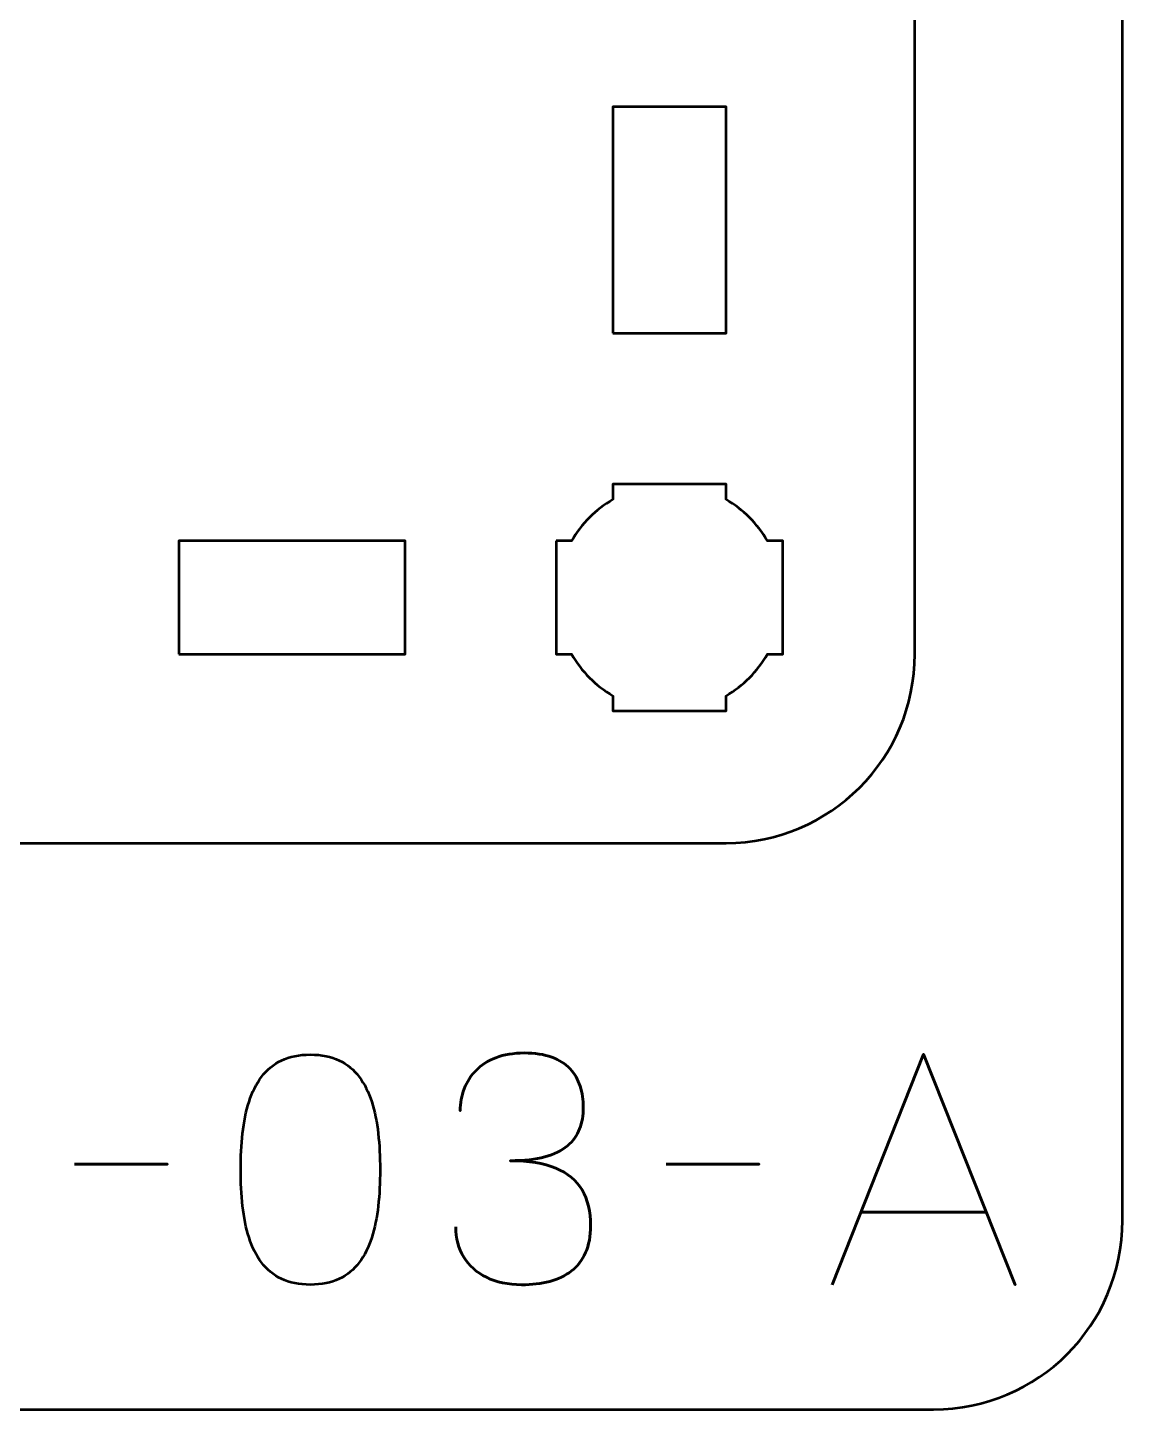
# Model space of a CAD drawing. Header units: centimetres. Extents: x -21 to 0, y -29.7 to 0.
# Drawn here: x -2.901 to 0, y -29.7 to -26.04 of the extents above; entities that cross this region are included whole.
import ezdxf

# ---------------------------------------------------------------- set-up
doc = ezdxf.new("R2010")
doc.units = ezdxf.units.CM
doc.header["$MEASUREMENT"] = 0
doc.layers.add('Layer 1', color=7, linetype='Continuous')

msp = doc.modelspace()

# ---------------------------------------------------------------- linework, layer by layer
at = {"layer": 'Layer 1', "lineweight": 53}
for points in [[(-1.35, -26.85), (-1.05, -26.85), (-1.05, -26.25), (-1.35, -26.25), (-1.35, -26.85)], [(-2.5, -27.7), (-1.9, -27.7), (-1.9, -27.4), (-2.5, -27.4), (-2.5, -27.7)]]:
    msp.add_lwpolyline(points, close=True, dxfattribs=at)
at = {"layer": 'Layer 1', "color": 1, "lineweight": 53}
msp.add_open_spline([(-21.00003, -29.19995), (-21.00003, -29.19995), (-21.00003, -5.29992), (-21.00003, -5.29992), (-21.00003, -5.29992), (-21.00003, -5.21709), (-20.93286, -5.14992), (-20.85003, -5.14992), (-20.85003, -5.14992), (-20.7672, -5.14992), (-20.70003, -5.08275), (-20.70003, -4.99992), (-20.70003, -4.99992), (-20.70003, -4.91709), (-20.7672, -4.84992), (-20.85003, -4.84992), (-20.85003, -4.84992), (-20.93286, -4.84992), (-21.00003, -4.78275), (-21.00003, -4.69992), (-21.00003, -4.69992), (-21.00003, -4.61709), (-20.93286, -4.54992), (-20.85003, -4.54992), (-20.85003, -4.54992), (-20.7672, -4.54992), (-20.70003, -4.48275), (-20.70003, -4.39992), (-20.70003, -4.39992), (-20.70003, -4.31709), (-20.7672, -4.24992), (-20.85003, -4.24992), (-20.85003, -4.24992), (-20.93286, -4.24992), (-21.00003, -4.18275), (-21.00003, -4.09992), (-21.00003, -4.09992), (-21.00003, -4.01709), (-20.93286, -3.94992), (-20.85003, -3.94992), (-20.85003, -3.94992), (-20.7672, -3.94992), (-20.70003, -3.88275), (-20.70003, -3.79992), (-20.70003, -3.79992), (-20.70003, -3.71709), (-20.7672, -3.64992), (-20.85003, -3.64992), (-20.85003, -3.64992), (-20.93286, -3.64992), (-21.00003, -3.58275), (-21.00003, -3.49992), (-21.00003, -3.49992), (-21.00003, -3.41709), (-20.93286, -3.34992), (-20.85003, -3.34992), (-20.85003, -3.34992), (-20.7672, -3.34992), (-20.70003, -3.28275), (-20.70003, -3.19992), (-20.70003, -3.19992), (-20.70003, -3.11709), (-20.7672, -3.04992), (-20.85003, -3.04992), (-20.85003, -3.04992), (-20.93286, -3.04992), (-21.00003, -2.98275), (-21.00003, -2.89992), (-21.00003, -2.89992), (-21.00003, -2.81709), (-20.93286, -2.74992), (-20.85003, -2.74992), (-20.85003, -2.74992), (-20.7672, -2.74992), (-20.70003, -2.68275), (-20.70003, -2.59992), (-20.70003, -2.59992), (-20.70003, -2.51709), (-20.7672, -2.44992), (-20.85003, -2.44992), (-20.85003, -2.44992), (-20.93286, -2.44992), (-21.00003, -2.38275), (-21.00003, -2.29992), (-21.00003, -2.29992), (-21.00003, -2.21709), (-20.93286, -2.14992), (-20.85003, -2.14992), (-20.85003, -2.14992), (-20.7672, -2.14992), (-20.70003, -2.08275), (-20.70003, -1.99992), (-20.70003, -1.99992), (-20.70003, -1.91709), (-20.7672, -1.84992), (-20.85003, -1.84992), (-20.85003, -1.84992), (-20.93286, -1.84992), (-21.00003, -1.78275), (-21.00003, -1.69992), (-21.00003, -1.69992), (-21.00003, -1.61709), (-20.93286, -1.54992), (-20.85003, -1.54992), (-20.85003, -1.54992), (-20.7672, -1.54992), (-20.70003, -1.48275), (-20.70003, -1.39992), (-20.70003, -1.39992), (-20.70003, -1.31709), (-20.7672, -1.24992), (-20.85003, -1.24992), (-20.85003, -1.24992), (-20.93286, -1.24992), (-21.00003, -1.18275), (-21.00003, -1.09992), (-21.00003, -1.09992), (-21.00003, -1.09992), (-21.00003, -0.49992), (-21.00003, -0.49992), (-21.00003, -0.49992), (-21.00003, -0.22295), (-20.77694, 0.00004), (-20.49994, 0.00004), (-20.49994, 0.00004), (-20.49994, 0.00004), (-0.50008, 0.00004), (-0.50008, 0.00004), (-0.50008, 0.00004), (-0.22294, 0.00004), (0.00002, -0.22295), (0.00002, -0.49992), (0.00002, -0.49992), (0.00002, -0.49992), (0.00002, -29.19995), (0.00002, -29.19995), (0.00002, -29.19995), (0.00002, -29.47695), (-0.22294, -29.70004), (-0.50008, -29.70004), (-0.50008, -29.70004), (-0.50008, -29.70004), (-20.49994, -29.70004), (-20.49994, -29.70004), (-20.49994, -29.70004), (-20.77694, -29.70004), (-21.00003, -29.47695), (-21.00003, -29.19995)], degree=3, knots=[0, 0, 0, 0, 0.027027, 0.027027, 0.027027, 0.027027, 0.0540541, 0.0540541, 0.0540541, 0.0540541, 0.0810811, 0.0810811, 0.0810811, 0.0810811, 0.1081081, 0.1081081, 0.1081081, 0.1081081, 0.1351351, 0.1351351, 0.1351351, 0.1351351, 0.1621622, 0.1621622, 0.1621622, 0.1621622, 0.1891892, 0.1891892, 0.1891892, 0.1891892, 0.2162162, 0.2162162, 0.2162162, 0.2162162, 0.2432432, 0.2432432, 0.2432432, 0.2432432, 0.2702703, 0.2702703, 0.2702703, 0.2702703, 0.2972973, 0.2972973, 0.2972973, 0.2972973, 0.3243243, 0.3243243, 0.3243243, 0.3243243, 0.3513514, 0.3513514, 0.3513514, 0.3513514, 0.3783784, 0.3783784, 0.3783784, 0.3783784, 0.4054054, 0.4054054, 0.4054054, 0.4054054, 0.4324324, 0.4324324, 0.4324324, 0.4324324, 0.4594595, 0.4594595, 0.4594595, 0.4594595, 0.4864865, 0.4864865, 0.4864865, 0.4864865, 0.5135135, 0.5135135, 0.5135135, 0.5135135, 0.5405405, 0.5405405, 0.5405405, 0.5405405, 0.5675676, 0.5675676, 0.5675676, 0.5675676, 0.5945946, 0.5945946, 0.5945946, 0.5945946, 0.6216216, 0.6216216, 0.6216216, 0.6216216, 0.6486486, 0.6486486, 0.6486486, 0.6486486, 0.6756757, 0.6756757, 0.6756757, 0.6756757, 0.7027027, 0.7027027, 0.7027027, 0.7027027, 0.7297297, 0.7297297, 0.7297297, 0.7297297, 0.7567568, 0.7567568, 0.7567568, 0.7567568, 0.7837838, 0.7837838, 0.7837838, 0.7837838, 0.8108108, 0.8108108, 0.8108108, 0.8108108, 0.8378378, 0.8378378, 0.8378378, 0.8378378, 0.8648649, 0.8648649, 0.8648649, 0.8648649, 0.8918919, 0.8918919, 0.8918919, 0.8918919, 0.9189189, 0.9189189, 0.9189189, 0.9189189, 0.9459459, 0.9459459, 0.9459459, 0.9459459, 0.972973, 0.972973, 0.972973, 0.972973, 1, 1, 1, 1], dxfattribs=at)
at = {"layer": 'Layer 1', "color": 3, "lineweight": 53}
msp.add_open_spline([(-5.85, -27.7), (-5.85, -27.7), (-5.85, -23.4), (-5.85, -23.4), (-5.85, -23.4), (-5.85, -23.12391), (-5.62609, -22.9), (-5.35, -22.9), (-5.35, -22.9), (-5.35, -22.9), (-1.05, -22.9), (-1.05, -22.9), (-1.05, -22.9), (-0.77391, -22.9), (-0.55, -23.12391), (-0.55, -23.4), (-0.55, -23.4), (-0.55, -23.4), (-0.55, -27.7), (-0.55, -27.7), (-0.55, -27.7), (-0.55, -27.97609), (-0.77391, -28.2), (-1.05, -28.2), (-1.05, -28.2), (-1.05, -28.2), (-5.35, -28.2), (-5.35, -28.2), (-5.35, -28.2), (-5.62609, -28.2), (-5.85, -27.97609), (-5.85, -27.7)], degree=3, knots=[0, 0, 0, 0, 0.125, 0.125, 0.125, 0.125, 0.25, 0.25, 0.25, 0.25, 0.375, 0.375, 0.375, 0.375, 0.5, 0.5, 0.5, 0.5, 0.625, 0.625, 0.625, 0.625, 0.75, 0.75, 0.75, 0.75, 0.875, 0.875, 0.875, 0.875, 1, 1, 1, 1], dxfattribs=at)
at = {"layer": 'Layer 1', "lineweight": 53}
msp.add_open_spline([(-1.5, -27.4), (-1.5, -27.4), (-1.45985, -27.4), (-1.45985, -27.4), (-1.45985, -27.4), (-1.4335, -27.35447), (-1.39553, -27.3165), (-1.35, -27.29015), (-1.35, -27.29015), (-1.35, -27.29015), (-1.35, -27.25), (-1.35, -27.25), (-1.35, -27.25), (-1.35, -27.25), (-1.2, -27.25), (-1.2, -27.25), (-1.2, -27.25), (-1.2, -27.25), (-1.05, -27.25), (-1.05, -27.25), (-1.05, -27.25), (-1.05, -27.25), (-1.05, -27.29015), (-1.05, -27.29015), (-1.05, -27.29015), (-1.00447, -27.3165), (-0.9665, -27.35447), (-0.94015, -27.4), (-0.94015, -27.4), (-0.94015, -27.4), (-0.9, -27.4), (-0.9, -27.4), (-0.9, -27.4), (-0.9, -27.4), (-0.9, -27.55), (-0.9, -27.55), (-0.9, -27.55), (-0.9, -27.55), (-0.9, -27.7), (-0.9, -27.7), (-0.9, -27.7), (-0.9, -27.7), (-0.94015, -27.7), (-0.94015, -27.7), (-0.94015, -27.7), (-0.9665, -27.74553), (-1.00447, -27.7835), (-1.05, -27.80985), (-1.05, -27.80985), (-1.05, -27.80985), (-1.05, -27.85), (-1.05, -27.85), (-1.05, -27.85), (-1.05, -27.85), (-1.2, -27.85), (-1.2, -27.85), (-1.2, -27.85), (-1.2, -27.85), (-1.35, -27.85), (-1.35, -27.85), (-1.35, -27.85), (-1.35, -27.85), (-1.35, -27.80985), (-1.35, -27.80985), (-1.35, -27.80985), (-1.39553, -27.7835), (-1.4335, -27.74553), (-1.45985, -27.7), (-1.45985, -27.7), (-1.45985, -27.7), (-1.5, -27.7), (-1.5, -27.7), (-1.5, -27.7), (-1.5, -27.7), (-1.5, -27.55), (-1.5, -27.55), (-1.5, -27.55), (-1.5, -27.55), (-1.5, -27.4), (-1.5, -27.4)], degree=3, knots=[0, 0, 0, 0, 0.05, 0.05, 0.05, 0.05, 0.1, 0.1, 0.1, 0.1, 0.15, 0.15, 0.15, 0.15, 0.2, 0.2, 0.2, 0.2, 0.25, 0.25, 0.25, 0.25, 0.3, 0.3, 0.3, 0.3, 0.35, 0.35, 0.35, 0.35, 0.4, 0.4, 0.4, 0.4, 0.45, 0.45, 0.45, 0.45, 0.5, 0.5, 0.5, 0.5, 0.55, 0.55, 0.55, 0.55, 0.6, 0.6, 0.6, 0.6, 0.65, 0.65, 0.65, 0.65, 0.7, 0.7, 0.7, 0.7, 0.75, 0.75, 0.75, 0.75, 0.8, 0.8, 0.8, 0.8, 0.85, 0.85, 0.85, 0.85, 0.9, 0.9, 0.9, 0.9, 0.95, 0.95, 0.95, 0.95, 1, 1, 1, 1], dxfattribs=at)
at = {"layer": 'Layer 1', "color": 5, "lineweight": 53}
for points, knots in [([(-2.15151, -29.36992), (-2.12187, -29.36978), (-2.09633, -29.36456), (-2.07502, -29.3544), (-2.07502, -29.3544), (-2.05386, -29.34424), (-2.03622, -29.3297), (-2.02211, -29.31122), (-2.02211, -29.31122), (-2.00814, -29.29259), (-1.99713, -29.27058), (-1.98894, -29.24518), (-1.98894, -29.24518), (-1.9809, -29.21978), (-1.97512, -29.19198), (-1.97187, -29.1615), (-1.97187, -29.1615), (-1.96848, -29.13102), (-1.96679, -29.09899), (-1.96693, -29.06512), (-1.96693, -29.06512), (-1.96679, -29.03139), (-1.96848, -28.99936), (-1.97187, -28.96902), (-1.97187, -28.96902), (-1.97512, -28.93868), (-1.9809, -28.91074), (-1.98894, -28.88534), (-1.98894, -28.88534), (-1.99713, -28.86008), (-2.00814, -28.83807), (-2.02211, -28.8193), (-2.02211, -28.8193), (-2.03622, -28.80068), (-2.05386, -28.78614), (-2.07502, -28.77598), (-2.07502, -28.77598), (-2.09633, -28.76568), (-2.12187, -28.76046), (-2.15151, -28.76032), (-2.15151, -28.76032), (-2.18114, -28.76046), (-2.20668, -28.76568), (-2.22799, -28.77598), (-2.22799, -28.77598), (-2.24915, -28.78614), (-2.26679, -28.80068), (-2.2809, -28.8193), (-2.2809, -28.8193), (-2.29488, -28.83807), (-2.30588, -28.86008), (-2.31407, -28.88534), (-2.31407, -28.88534), (-2.32211, -28.91074), (-2.3279, -28.93868), (-2.33114, -28.96902), (-2.33114, -28.96902), (-2.33453, -28.99936), (-2.33622, -29.03139), (-2.33608, -29.06512), (-2.33608, -29.06512), (-2.33622, -29.09899), (-2.33453, -29.13102), (-2.33114, -29.1615), (-2.33114, -29.1615), (-2.3279, -29.19198), (-2.32211, -29.21978), (-2.31407, -29.24518), (-2.31407, -29.24518), (-2.30588, -29.27058), (-2.29488, -29.29259), (-2.2809, -29.31122), (-2.2809, -29.31122), (-2.26679, -29.3297), (-2.24915, -29.34424), (-2.22799, -29.3544), (-2.22799, -29.3544), (-2.20668, -29.36456), (-2.18114, -29.36978), (-2.15151, -29.36992)], [0, 0, 0, 0, 0.05, 0.05, 0.05, 0.05, 0.1, 0.1, 0.1, 0.1, 0.15, 0.15, 0.15, 0.15, 0.2, 0.2, 0.2, 0.2, 0.25, 0.25, 0.25, 0.25, 0.3, 0.3, 0.3, 0.3, 0.35, 0.35, 0.35, 0.35, 0.4, 0.4, 0.4, 0.4, 0.45, 0.45, 0.45, 0.45, 0.5, 0.5, 0.5, 0.5, 0.55, 0.55, 0.55, 0.55, 0.6, 0.6, 0.6, 0.6, 0.65, 0.65, 0.65, 0.65, 0.7, 0.7, 0.7, 0.7, 0.75, 0.75, 0.75, 0.75, 0.8, 0.8, 0.8, 0.8, 0.85, 0.85, 0.85, 0.85, 0.9, 0.9, 0.9, 0.9, 0.95, 0.95, 0.95, 0.95, 1, 1, 1, 1]), ([(-2.15151, -29.36992), (-2.12187, -29.36978), (-2.09633, -29.36456), (-2.07502, -29.3544), (-2.07502, -29.3544), (-2.05386, -29.34424), (-2.03622, -29.3297), (-2.02211, -29.31122), (-2.02211, -29.31122), (-2.00814, -29.29259), (-1.99713, -29.27058), (-1.98894, -29.24518), (-1.98894, -29.24518), (-1.9809, -29.21978), (-1.97512, -29.19198), (-1.97187, -29.1615), (-1.97187, -29.1615), (-1.96848, -29.13102), (-1.96679, -29.09899), (-1.96693, -29.06512), (-1.96693, -29.06512), (-1.96679, -29.03139), (-1.96848, -28.99936), (-1.97187, -28.96902), (-1.97187, -28.96902), (-1.97512, -28.93868), (-1.9809, -28.91074), (-1.98894, -28.88534), (-1.98894, -28.88534), (-1.99713, -28.86008), (-2.00814, -28.83807), (-2.02211, -28.8193), (-2.02211, -28.8193), (-2.03622, -28.80068), (-2.05386, -28.78614), (-2.07502, -28.77598), (-2.07502, -28.77598), (-2.09633, -28.76568), (-2.12187, -28.76046), (-2.15151, -28.76032), (-2.15151, -28.76032), (-2.18114, -28.76046), (-2.20668, -28.76568), (-2.22799, -28.77598), (-2.22799, -28.77598), (-2.24915, -28.78614), (-2.26679, -28.80068), (-2.2809, -28.8193), (-2.2809, -28.8193), (-2.29488, -28.83807), (-2.30588, -28.86008), (-2.31407, -28.88534), (-2.31407, -28.88534), (-2.32211, -28.91074), (-2.3279, -28.93868), (-2.33114, -28.96902), (-2.33114, -28.96902), (-2.33453, -28.99936), (-2.33622, -29.03139), (-2.33608, -29.06512), (-2.33608, -29.06512), (-2.33622, -29.09899), (-2.33453, -29.13102), (-2.33114, -29.1615), (-2.33114, -29.1615), (-2.3279, -29.19198), (-2.32211, -29.21978), (-2.31407, -29.24518), (-2.31407, -29.24518), (-2.30588, -29.27058), (-2.29488, -29.29259), (-2.2809, -29.31122), (-2.2809, -29.31122), (-2.26679, -29.3297), (-2.24915, -29.34424), (-2.22799, -29.3544), (-2.22799, -29.3544), (-2.20668, -29.36456), (-2.18114, -29.36978), (-2.15151, -29.36992)], [0, 0, 0, 0, 0.05, 0.05, 0.05, 0.05, 0.1, 0.1, 0.1, 0.1, 0.15, 0.15, 0.15, 0.15, 0.2, 0.2, 0.2, 0.2, 0.25, 0.25, 0.25, 0.25, 0.3, 0.3, 0.3, 0.3, 0.35, 0.35, 0.35, 0.35, 0.4, 0.4, 0.4, 0.4, 0.45, 0.45, 0.45, 0.45, 0.5, 0.5, 0.5, 0.5, 0.55, 0.55, 0.55, 0.55, 0.6, 0.6, 0.6, 0.6, 0.65, 0.65, 0.65, 0.65, 0.7, 0.7, 0.7, 0.7, 0.75, 0.75, 0.75, 0.75, 0.8, 0.8, 0.8, 0.8, 0.85, 0.85, 0.85, 0.85, 0.9, 0.9, 0.9, 0.9, 0.95, 0.95, 0.95, 0.95, 1, 1, 1, 1]), ([(-1.76627, -29.21667), (-1.76613, -29.24715), (-1.75907, -29.27368), (-1.7451, -29.29668), (-1.7451, -29.29668), (-1.73113, -29.31954), (-1.71124, -29.33746), (-1.68527, -29.35031), (-1.68527, -29.35031), (-1.65931, -29.36315), (-1.62812, -29.36964), (-1.59186, -29.36992), (-1.59186, -29.36992), (-1.56462, -29.36992), (-1.53993, -29.3671), (-1.51749, -29.36117), (-1.51749, -29.36117), (-1.49519, -29.35524), (-1.476, -29.34607), (-1.45978, -29.33351), (-1.45978, -29.33351), (-1.44355, -29.32095), (-1.43113, -29.30473), (-1.42224, -29.28497), (-1.42224, -29.28497), (-1.41349, -29.26507), (-1.40912, -29.24123), (-1.40897, -29.21329), (-1.40897, -29.21329), (-1.40883, -29.17603), (-1.41645, -29.14456), (-1.43155, -29.11902), (-1.43155, -29.11902), (-1.44665, -29.09348), (-1.47008, -29.07429), (-1.50154, -29.06117), (-1.50154, -29.06117), (-1.53301, -29.04804), (-1.57337, -29.04141), (-1.62234, -29.04141), (-1.62234, -29.04141), (-1.58579, -29.04155), (-1.55517, -29.03817), (-1.53019, -29.03125), (-1.53019, -29.03125), (-1.50535, -29.02434), (-1.48546, -29.0146), (-1.4705, -29.0019), (-1.4705, -29.0019), (-1.45554, -28.98934), (-1.44468, -28.97438), (-1.43819, -28.95717), (-1.43819, -28.95717), (-1.43155, -28.94009), (-1.42831, -28.92133), (-1.42845, -28.90086), (-1.42845, -28.90086), (-1.42831, -28.8804), (-1.43113, -28.86149), (-1.43677, -28.844), (-1.43677, -28.844), (-1.44228, -28.8265), (-1.45131, -28.81112), (-1.46359, -28.79799), (-1.46359, -28.79799), (-1.47586, -28.78487), (-1.49209, -28.77457), (-1.51199, -28.76723), (-1.51199, -28.76723), (-1.53202, -28.75989), (-1.55644, -28.75623), (-1.58508, -28.75608), (-1.58508, -28.75608), (-1.61359, -28.75623), (-1.63856, -28.76046), (-1.65973, -28.76864), (-1.65973, -28.76864), (-1.68104, -28.77683), (-1.69854, -28.78798), (-1.71265, -28.80223), (-1.71265, -28.80223), (-1.72662, -28.81648), (-1.73706, -28.83271), (-1.74397, -28.85105), (-1.74397, -28.85105), (-1.75103, -28.8694), (-1.75442, -28.88887), (-1.75442, -28.90933), (-1.75442, -28.90933), (-1.75442, -28.88887), (-1.75103, -28.8694), (-1.74397, -28.85105), (-1.74397, -28.85105), (-1.73706, -28.83271), (-1.72662, -28.81648), (-1.71265, -28.80223), (-1.71265, -28.80223), (-1.69854, -28.78798), (-1.68104, -28.77683), (-1.65973, -28.76864), (-1.65973, -28.76864), (-1.63856, -28.76046), (-1.61359, -28.75623), (-1.58508, -28.75608), (-1.58508, -28.75608), (-1.55644, -28.75623), (-1.53202, -28.75989), (-1.51199, -28.76723), (-1.51199, -28.76723), (-1.49209, -28.77457), (-1.47586, -28.78487), (-1.46359, -28.79799), (-1.46359, -28.79799), (-1.45131, -28.81112), (-1.44228, -28.8265), (-1.43677, -28.844), (-1.43677, -28.844), (-1.43113, -28.86149), (-1.42831, -28.8804), (-1.42845, -28.90086), (-1.42845, -28.90086), (-1.42831, -28.92133), (-1.43155, -28.94009), (-1.43819, -28.95717), (-1.43819, -28.95717), (-1.44468, -28.97438), (-1.45554, -28.98934), (-1.4705, -29.0019), (-1.4705, -29.0019), (-1.48546, -29.0146), (-1.50535, -29.02434), (-1.53019, -29.03125), (-1.53019, -29.03125), (-1.55517, -29.03817), (-1.58579, -29.04155), (-1.62234, -29.04141), (-1.62234, -29.04141), (-1.57337, -29.04141), (-1.53301, -29.04804), (-1.50154, -29.06117), (-1.50154, -29.06117), (-1.47008, -29.07429), (-1.44665, -29.09348), (-1.43155, -29.11902), (-1.43155, -29.11902), (-1.41645, -29.14456), (-1.40883, -29.17603), (-1.40897, -29.21329), (-1.40897, -29.21329), (-1.40912, -29.24123), (-1.41349, -29.26507), (-1.42224, -29.28497), (-1.42224, -29.28497), (-1.43113, -29.30473), (-1.44355, -29.32095), (-1.45978, -29.33351), (-1.45978, -29.33351), (-1.476, -29.34607), (-1.49519, -29.35524), (-1.51749, -29.36117), (-1.51749, -29.36117), (-1.53993, -29.3671), (-1.56462, -29.36992), (-1.59186, -29.36992), (-1.59186, -29.36992), (-1.62812, -29.36964), (-1.65931, -29.36315), (-1.68527, -29.35031), (-1.68527, -29.35031), (-1.71124, -29.33746), (-1.73113, -29.31954), (-1.7451, -29.29668), (-1.7451, -29.29668), (-1.75907, -29.27368), (-1.76613, -29.24715), (-1.76627, -29.21667)], [0, 0, 0, 0, 0.0227273, 0.0227273, 0.0227273, 0.0227273, 0.0454545, 0.0454545, 0.0454545, 0.0454545, 0.0681818, 0.0681818, 0.0681818, 0.0681818, 0.0909091, 0.0909091, 0.0909091, 0.0909091, 0.1136364, 0.1136364, 0.1136364, 0.1136364, 0.1363636, 0.1363636, 0.1363636, 0.1363636, 0.1590909, 0.1590909, 0.1590909, 0.1590909, 0.1818182, 0.1818182, 0.1818182, 0.1818182, 0.2045455, 0.2045455, 0.2045455, 0.2045455, 0.2272727, 0.2272727, 0.2272727, 0.2272727, 0.25, 0.25, 0.25, 0.25, 0.2727273, 0.2727273, 0.2727273, 0.2727273, 0.2954545, 0.2954545, 0.2954545, 0.2954545, 0.3181818, 0.3181818, 0.3181818, 0.3181818, 0.3409091, 0.3409091, 0.3409091, 0.3409091, 0.3636364, 0.3636364, 0.3636364, 0.3636364, 0.3863636, 0.3863636, 0.3863636, 0.3863636, 0.4090909, 0.4090909, 0.4090909, 0.4090909, 0.4318182, 0.4318182, 0.4318182, 0.4318182, 0.4545455, 0.4545455, 0.4545455, 0.4545455, 0.4772727, 0.4772727, 0.4772727, 0.4772727, 0.5, 0.5, 0.5, 0.5, 0.5227273, 0.5227273, 0.5227273, 0.5227273, 0.5454545, 0.5454545, 0.5454545, 0.5454545, 0.5681818, 0.5681818, 0.5681818, 0.5681818, 0.5909091, 0.5909091, 0.5909091, 0.5909091, 0.6136364, 0.6136364, 0.6136364, 0.6136364, 0.6363636, 0.6363636, 0.6363636, 0.6363636, 0.6590909, 0.6590909, 0.6590909, 0.6590909, 0.6818182, 0.6818182, 0.6818182, 0.6818182, 0.7045455, 0.7045455, 0.7045455, 0.7045455, 0.7272727, 0.7272727, 0.7272727, 0.7272727, 0.75, 0.75, 0.75, 0.75, 0.7727273, 0.7727273, 0.7727273, 0.7727273, 0.7954545, 0.7954545, 0.7954545, 0.7954545, 0.8181818, 0.8181818, 0.8181818, 0.8181818, 0.8409091, 0.8409091, 0.8409091, 0.8409091, 0.8636364, 0.8636364, 0.8636364, 0.8636364, 0.8863636, 0.8863636, 0.8863636, 0.8863636, 0.9090909, 0.9090909, 0.9090909, 0.9090909, 0.9318182, 0.9318182, 0.9318182, 0.9318182, 0.9545455, 0.9545455, 0.9545455, 0.9545455, 0.9772727, 0.9772727, 0.9772727, 0.9772727, 1, 1, 1, 1]), ([(-0.76889, -29.36992), (-0.76889, -29.36992), (-0.52674, -28.75947), (-0.52674, -28.75947), (-0.52674, -28.75947), (-0.52674, -28.75947), (-0.28375, -29.36992), (-0.28375, -29.36992), (-0.28375, -29.36992), (-0.28375, -29.36992), (-0.52674, -28.75947), (-0.52674, -28.75947), (-0.52674, -28.75947), (-0.52674, -28.75947), (-0.76889, -29.36992), (-0.76889, -29.36992)], [0, 0, 0, 0, 0.25, 0.25, 0.25, 0.25, 0.5, 0.5, 0.5, 0.5, 0.75, 0.75, 0.75, 0.75, 1, 1, 1, 1]), ([(-2.77635, -29.05073), (-2.77635, -29.05073), (-2.52997, -29.05073), (-2.52997, -29.05073), (-2.52997, -29.05073), (-2.52997, -29.05073), (-2.77635, -29.05073), (-2.77635, -29.05073)], [0, 0, 0, 0, 0.5, 0.5, 0.5, 0.5, 1, 1, 1, 1]), ([(-1.20916, -29.05073), (-1.20916, -29.05073), (-0.96278, -29.05073), (-0.96278, -29.05073), (-0.96278, -29.05073), (-0.96278, -29.05073), (-1.20916, -29.05073), (-1.20916, -29.05073)], [0, 0, 0, 0, 0.5, 0.5, 0.5, 0.5, 1, 1, 1, 1]), ([(-0.69269, -29.17773), (-0.69269, -29.17773), (-0.36079, -29.17773), (-0.36079, -29.17773), (-0.36079, -29.17773), (-0.36079, -29.17773), (-0.69269, -29.17773), (-0.69269, -29.17773)], [0, 0, 0, 0, 0.5, 0.5, 0.5, 0.5, 1, 1, 1, 1])]:
    msp.add_open_spline(points, degree=3, knots=knots, dxfattribs=at)

doc.saveas('drawing.dxf')
